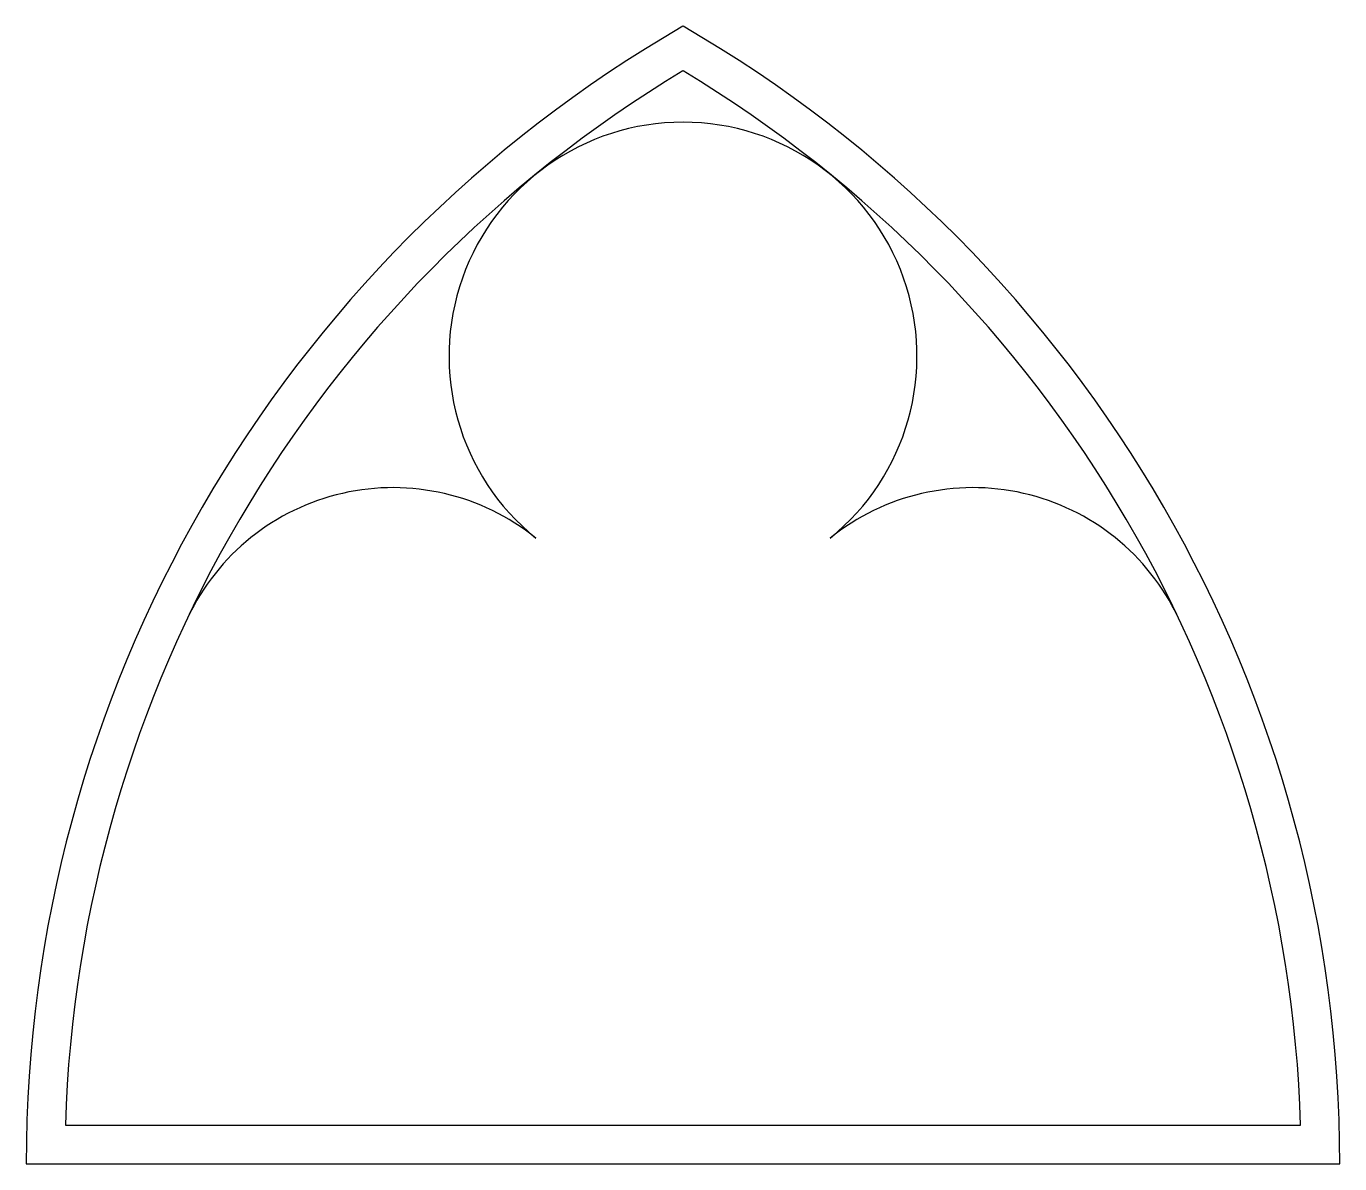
# Model space of a CAD drawing. Extents: x -21.3 to 21.3, y 0 to 36.9.
import ezdxf

# ---------------------------------------------------------------- set-up
doc = ezdxf.new("R2010")
doc.units = 0
doc.layers.add('MODELSKETCH_VISIBLE', color=7, linetype='CONTINUOUS')

msp = doc.modelspace()

# ---------------------------------------------------------------- linework, layer by layer
at = {"layer": 'MODELSKETCH_VISIBLE'}
for p, q in [((-20.025, 1.25), (20.025, 1.25)), ((-21.294, 0), (21.294, 0))]:
    msp.add_line(p, q, dxfattribs=at)
for centre, radius, start, end in [((21.294, 0), 42.589, 120, 180), ((-21.294, 0), 42.589, 0, 60), ((21.294, 0), 41.339, 121.0054, 178.2672), ((-21.294, 0), 41.339, 1.7328, 58.9946), ((0, 26.186), 7.587, 308.9487, 231.0513), ((-9.401, 14.555), 7.367, 51.0513, 154.6301), ((9.401, 14.555), 7.367, 25.3699, 128.9487)]:
    msp.add_arc(centre, radius, start, end, dxfattribs=at)

doc.saveas('drawing.dxf')
